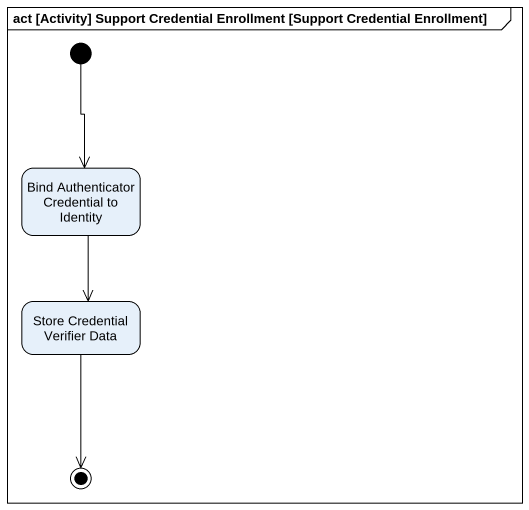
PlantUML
@startuml
mainframe act [Activity] Support Credential Enrollment [Support Credential Enrollment]
hide empty description
state "Bind Authenticator Credential to Identity" as Bind_Authenticator
state "Store Credential Verifier Data" as Store_Credential_Verifier
[*] --> Bind_Authenticator
Bind_Authenticator --> Store_Credential_Verifier
Store_Credential_Verifier --> [*]
@enduml
